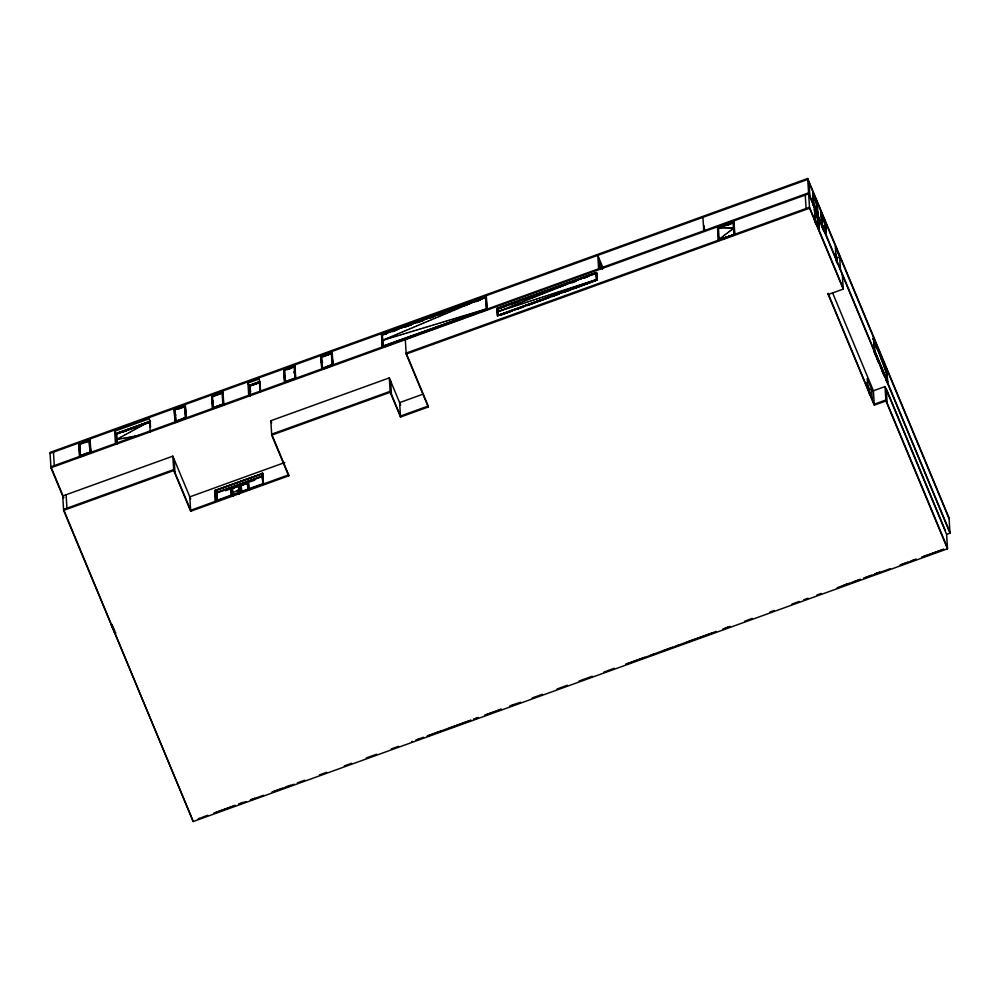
<?xml version="1.0" encoding="UTF-8"?>
<svg xmlns="http://www.w3.org/2000/svg" width="1000" height="1000" viewBox="0 0 1000 1000"><rect width="100%" height="100%" fill="white"/><g stroke="black" fill="none" stroke-linecap="round" stroke-linejoin="round"><path stroke-width="1.5" d="M80.35 448.988L79.312 449.988L80.425 450.2M80.388 455.925L79.575 444.15L89.663 440.087L89.887 440.725M175.725 414.5L174.675 415.5L175.8 415.712M175.675 421.238L185.275 417.762L184.488 406.05L185.25 406.238M213.287 400.925L212.25 401.912L213.363 402.137M222.925 404.387L222.05 392.463L222.825 392.663M250.625 390.4L249.587 391.4L250.7 391.613M285.225 381.375L284.913 382.388L295.637 378.4L295.062 366L283.762 370.087L284.538 382.35M294.012 372.975L295.05 371.975L293.938 371.763M322.45 361.45L321.413 362.45L322.537 362.663M718.675 240.275L717.7 227.738L733.625 221.975L734.587 234.525L718.675 240.275L719.112 239.262M719.513 238.962L720.175 238.463M720.575 238.15L721.237 237.65M721.65 237.35L722.3 236.85M722.712 236.537L723.363 236.05M723.775 235.738L724.425 235.238M724.837 234.925L725.487 234.438M725.9 234.125L726.55 233.625M726.963 233.325L727.613 232.825M728.025 232.512L728.675 232.025M729.087 231.713L729.737 231.213M730.15 230.9L730.8 230.413M731.213 230.1L731.862 229.6M732.275 229.3L732.925 228.8M733.35 228.487L734 227.987L733.312 227.975M237.3 490.775L237.975 490.363L237.275 490.45M118 438.663L116.325 439.588L118.038 439.263M118.513 438.387L119.338 437.938M119.862 437.663L120.675 437.212M121.2 436.938L122.013 436.488M122.537 436.2L123.362 435.763M123.875 435.475L124.7 435.025M125.213 434.75L126.037 434.3M126.55 434.025L127.375 433.575M127.888 433.3L128.713 432.85M129.225 432.575L130.05 432.125M130.562 431.838L131.387 431.4M131.9 431.112L132.725 430.662M133.238 430.387L134.062 429.938M134.575 429.663L135.4 429.212M135.912 428.938L136.738 428.488M137.25 428.2L138.075 427.762M138.588 427.475L139.412 427.025M139.938 426.75L140.75 426.3M141.275 426.025L142.088 425.575M142.613 425.3L143.438 424.85M143.95 424.562L144.775 424.125M145.287 423.837L146.113 423.387M146.625 423.113L147.45 422.663M147.963 422.388L148.787 421.938M149.3 421.662L150.35 421.85L117.912 433.575M147.637 423.2L150.338 421.725M383.05 340.1L381.962 340.55L383.05 340.225M383.6 339.862L384.5 339.487M385.05 339.263L385.938 338.888M386.5 338.65L387.388 338.275M387.95 338.038L388.837 337.663M389.4 337.425L390.288 337.05M390.85 336.812L391.737 336.438M392.3 336.213L393.188 335.838M393.75 335.6L394.637 335.225M395.2 334.988L396.087 334.613M396.65 334.375L397.537 334M398.1 333.775L398.988 333.4M399.55 333.162L400.438 332.788M401 332.55L401.887 332.175M402.45 331.938L403.338 331.562M403.9 331.325L404.787 330.95M405.35 330.725L406.238 330.35M406.788 330.112L407.688 329.738M408.237 329.5L409.137 329.125M409.688 328.888L410.588 328.512M411.138 328.275L412.038 327.9M412.587 327.675L413.488 327.3M414.038 327.062L414.938 326.688M415.487 326.45L416.388 326.075M416.938 325.838L417.837 325.462M418.387 325.238L419.288 324.862M419.837 324.625L420.725 324.25M421.287 324.012L422.175 323.638M422.738 323.4L423.625 323.025M424.188 322.788L425.075 322.413M425.637 322.188L426.525 321.812M427.088 321.575L427.975 321.2M428.537 320.962L429.425 320.588M429.988 320.35L430.875 319.975M431.438 319.75L432.325 319.363M432.887 319.137L433.775 318.762M434.338 318.525L435.225 318.15M435.788 317.913L436.675 317.538M437.238 317.3L438.125 316.925M438.688 316.7L439.575 316.325M440.125 316.087L441.025 315.712M441.575 315.475L442.475 315.1M443.025 314.862L443.925 314.488M444.475 314.25L445.375 313.875M445.925 313.65L446.825 313.275M447.375 313.038L448.275 312.663M448.825 312.425L449.725 312.05M450.275 311.812L451.175 311.438M451.725 311.212L452.625 310.837M453.175 310.6L454.062 310.225M454.625 309.988L455.513 309.613M456.075 309.375L456.962 309M457.525 308.762L458.413 308.387M458.975 308.163L459.862 307.787M460.425 307.55L461.312 307.175M461.875 306.938L462.762 306.562M463.325 306.325L464.212 305.95M464.775 305.712L465.662 305.338M466.225 305.113L467.113 304.738M467.675 304.5L468.562 304.125M469.125 303.888L470.012 303.512M470.575 303.275L471.463 302.9M472.025 302.675L472.912 302.3M473.462 302.062L474.363 301.688M474.913 301.45L475.812 301.075M476.362 300.837L477.262 300.462M477.812 300.225L478.713 299.85M479.263 299.625L480.163 299.25M480.712 299.012L481.613 298.637M482.163 298.4L483.062 298.025M483.612 297.787L484.513 297.413M485.062 297.175L486.175 297.325M476.2 301.525L480.475 299.725M198.388 818.763L199.288 818.388M412.5 741.388L411.587 741.525M843.275 585.55L842.387 585.925L858.337 580.25M845.288 584.7L846.175 584.325M498.488 311.413L497.275 311.887L498.488 311.5M499.95 310.837L499.05 311.188L499.95 311.012M500.513 310.613L501.4 310.25M501.962 310.025L502.863 309.675M503.425 309.45L504.325 309.088M504.888 308.875L505.788 308.512M506.35 308.288L507.25 307.938M507.812 307.712L508.713 307.35M509.263 307.125L510.163 306.775M510.725 306.55L511.625 306.2M512.188 305.975L513.088 305.613M513.65 305.387L514.55 305.038M515.112 304.812L516.013 304.45M516.575 304.237L517.475 303.875M518.025 303.65L518.925 303.3M519.487 303.075L520.388 302.712M520.95 302.5L521.85 302.137M522.413 301.913L523.312 301.562M523.875 301.337L524.775 300.975M525.337 300.75L526.237 300.4M526.788 300.175L527.688 299.825M528.25 299.6L529.15 299.237M529.712 299.012L530.612 298.663M531.175 298.438L532.075 298.075M532.638 297.863L533.538 297.5M534.1 297.275L534.987 296.925M535.55 296.7L536.45 296.337M537.013 296.125L537.913 295.763M538.475 295.538L539.375 295.188M539.938 294.962L540.837 294.6M541.4 294.375L542.3 294.025M542.863 293.8L543.75 293.45M544.312 293.225L545.212 292.863M545.775 292.638L546.675 292.288M547.238 292.062L548.138 291.7M548.7 291.488L549.6 291.125M550.163 290.9L551.062 290.55M551.625 290.325L552.513 289.962M553.075 289.738L553.975 289.387M554.538 289.163L555.438 288.812M556 288.587L556.9 288.225M557.463 288L558.362 287.65M558.925 287.425L559.825 287.062M560.388 286.85L561.275 286.488M561.838 286.262L562.737 285.912M563.3 285.688L564.2 285.325M564.763 285.113L565.662 284.75M566.225 284.525L567.125 284.175M567.688 283.95L568.587 283.587M569.15 283.363L570.037 283.012M570.6 282.787L571.5 282.438M572.062 282.213L572.962 281.85M573.525 281.625L574.425 281.275M574.987 281.05L575.887 280.688M576.45 280.475L577.35 280.113M577.9 279.887L578.8 279.538M579.362 279.312L580.262 278.95M580.825 278.738L581.725 278.375M582.288 278.15L583.188 277.8M583.75 277.575L584.65 277.213M585.212 276.988L586.112 276.637M586.663 276.413L587.562 276.062M588.125 275.837L589.025 275.475M589.587 275.25L590.487 274.9M591.05 274.675L591.95 274.312M592.513 274.1L593.413 273.738M593.975 273.512L594.875 273.163M595.425 272.938L596.325 272.575L596.725 275.875M572.137 282.787L576.45 281.075M583.625 278.225L587.938 276.512M947.062 534.237L950 533.175L949.038 517.85L807.675 178.487L50 452.438L50.963 467.762L63.537 497.962M50.062 453.375L807.738 179.438L949.1 518.787M80.45 456.075L80.237 455.562C95.838 450.3 91.825 451.637 79.9 456.512L78.938 443.975L89.663 440.087L90.638 452.638L89.775 440.35M175.162 421.775L174.3 409.487L185.037 405.613L186 418.15L185.138 405.863M212.738 408.188L211.875 395.9L222.6 392.025L223.575 404.575L222.8 403.95M294.9 366.6L294.675 365.962L283.938 369.85L284.7 381.875L295.65 378.512M321.9 368.725L321.037 356.438L331.887 352.938M382.175 347.05L381.587 334.538L485.962 296.8L486.925 309.35L482.5 310.688M115.45 443.488L114.675 431.225L149.425 418.663L150.275 431.912M248.725 395.3L247.95 383.038L259.25 378.95L260.087 392.212M381.413 334.787L486.337 296.85L487.325 309.625M174.95 409.675L184.55 406.2M212.512 396.087L222.113 392.625M294.188 366.562L283.938 369.85L284.163 370.487M321.675 356.625L331.763 352.55L332.738 365.1L331.875 352.812M485.475 297.4L382.238 334.725L382.962 346.287L486.2 308.962L485.625 297.762M79.662 444.363L89.262 440.887M176.4 409.387L184.975 406.35M212.375 396.438L222.2 392.825M284.675 370.238L294.275 366.763M322.987 356.438L330 353.85M444.963 312.35L381.7 334.913L382.45 346.825M447.75 311.275L485.562 297.613L486.012 304.837M85.213 442.537L87.963 441.538M179.213 408.55L184.488 406.05M287.488 369.4L294.125 366.4L295 378.325M323.2 356.488L330.062 354.012M386.75 333.512L382.175 334.575L383.113 346.65M392.562 331.413L396.925 329.837M404.2 327.2L411.463 324.575M417.287 322.475L423.1 320.375M428.913 318.263L433.275 316.688M439.087 314.587L444.913 312.488M453.638 309.325L458 307.75M463.812 305.65L469.625 303.55M475.45 301.45L479.8 299.862M179.275 408.7L185.087 406.6M212.488 396.7L221.2 393.55M287.462 369.588L291.812 368.013M323.1 356.7L328.913 354.6M386.587 333.75L382.1 335.075M392.438 331.637L396.825 330.05M404.137 327.4L411.438 324.762M417.287 322.65L423.137 320.538M428.988 318.412L433.375 316.837M439.225 314.713L445.075 312.6M453.837 309.438L458.225 307.85M464.075 305.738L469.925 303.612M475.775 301.5L480.163 299.913M116.587 443.913L115.938 433.575L150.125 421.213L150.5 427.225M249.975 396.075L249.213 385.387L259.938 381.5M150.5 421.25L115.763 433.812L116.325 442.887M258.913 382.05L249.025 385.625L249.688 396.188M116.05 433.825L150.225 421.475M249.312 385.65L260.05 381.763M117.587 433.575L149.725 422.013M250.763 385.412L260.15 382.025M116.45 434.1L115.938 433.575M250.65 385.637L258.238 382.962M122.4 432.25L126.788 430.662M129.713 429.6L137.012 426.962M144.325 424.325L150.062 421.95M251.275 385.65L257.087 383.55M602.525 268.812L599.087 260.963L602.35 269.05M599.325 261.725L599.975 268.675M382.9 346.125L486.35 309.325M80.3 455.712L89.9 452.238M213.238 407.65L222.838 404.175M285.312 381.587L294.913 378.113M322.413 368.175L332.013 364.712L331.438 353.512M90.425 452.113L79.9 456.512M223.363 404.05L212.625 407.938L223.562 404.45M486.925 309.35L382.562 347.088M185.225 417.525L175.275 422.038L186 418.038M331.962 364.475L322.013 368.988L332.738 364.988M384.012 346.562L393.075 343.162M395.613 342.375L403.3 339.462M406.225 338.413L428.95 330.312M431.087 329.425L439.85 326.25M441.987 325.6L465.188 317.213M467.638 316.212L475.337 313.55M477.863 312.512L486.925 309.237M86.1 454.45L80.175 456.3M180.012 420.5L175.55 421.812M216.125 407.438L213.113 408.225M219.037 406.388L223.287 404.55M288.2 381.375L285.188 382.175M291.112 380.325L295.363 378.5M331.1 365.875L322.287 368.762M384.412 346.6L393.175 343.425M396.1 342.375L403.413 339.725M406.337 338.675L428.263 330.737M431.188 329.688L439.963 326.512M442.887 325.45L464.812 317.525M467.738 316.462L475.05 313.825M479.438 312.238L486.637 309.337M81.15 456.488L85.388 454.95M186.388 418.188L185.413 405.65L174.125 409.725L175.113 422.512L179.338 420.988M219.737 406.375L223.975 404.85M332.938 362.188L333.137 365.375L332.15 352.587L320.85 356.675L321.838 369.462L331.725 365.887M385.312 346.512L392.6 343.875M407.175 338.612L417.375 334.925M421.75 333.338L429.038 330.7M431.95 329.65L439.237 327.013M443.6 325.438L464.012 318.062M468.375 316.475L475.662 313.837M481.5 311.737L485.875 310.15M50.963 467.762L808.637 193.825L950 533.175M817.812 215.037L817.025 202.25L812.85 192.913M717.8 227.987L733.725 222.237M718.425 228.125L733.225 222.775M718.2 228.263L721 227.262M726.562 225.362L733.075 222.413L733.863 234.125M496.875 308.712L596.712 272.613L597.163 279.7L497.325 315.788L497.05 308.475L596.325 272.575L596.862 279.675M718.312 228.525L721.1 227.512M726.688 225.5L730.875 223.988M595.85 273.175L497.7 308.663L498.1 315.025M499.012 308.488L595.925 273.387M499.125 308.738L505.175 306.375M510.737 304.538L518.362 301.613M524.212 299.488L530.075 297.375M535.413 295.625L541.213 293.525M546.188 291.55L552.05 289.425M557.188 287.75L565.9 284.6M571.087 282.538L576.95 280.425M582.812 278.3L587.663 276.725M593.062 274.6L595.775 273.025L596.25 279.538M498.25 315.387L596.4 279.9M573.612 288.387L596.975 279.938L497.7 315.825M498.188 315.238L596.325 279.75M499.162 315.3L512.3 310.55M515.225 309.5L523.975 306.325M526.9 305.275L548.8 297.35M551.712 296.3L559.012 293.663M561.938 292.6L570.7 289.438M499.538 315.35L512.6 310.625M515.5 309.575L524.212 306.425M527.112 305.375L548.888 297.5M551.8 296.45L559.05 293.825M563.413 292.25L570.662 289.625M573.562 288.575L596.688 279.925M500.475 315.25L512.212 311M516.625 309.413L523.962 306.75M526.9 305.688L548.925 297.725M551.862 296.663L559.2 294.012M563.6 292.425L570.95 289.762M573.888 288.7L597.362 279.975M816.95 202.75L817.412 214.762M813.587 204.7L812.913 204.65M813.138 205.162L813.875 204.725L817.6 208.55L817.15 206.95M718.45 239.762L734.587 234.525M718.562 240.025L734.587 234.4M722.625 239.262L726.75 237.775M871.85 391.337L885.025 386.575L946.612 534.4L947.513 548.787L193.225 821.513L63.625 510.363L62.713 495.975L172.838 456.163L173.75 470.55L190.7 511.25L288.688 475.825L271.725 435.125L270.825 420.737L389.312 377.887L390.213 392.275L400.525 417.013L428.263 406.987L406.2 354.038L809.55 208.212L807.675 178.487M814.325 209.35L815.1 209.925M814.55 210.113L815.288 221.663M817.75 213.812L816.625 202.4M826.312 235.463L825.525 222.675L821.625 213.113L821.263 216.438M817.788 217.875L819.15 230.463M818 218.275L818.562 217.963L813.688 206.5M816.05 224.387L814.7 221.337L815.35 221.163L814.488 208.875L818.375 218.2M814.9 221.625L815.65 221.175L818.938 223.975L818.662 222.987M825.525 222.675L825.138 225.763M825.163 223.162L825.925 235.188M825.65 227.375L826.1 228.962L822.387 225.138L821.637 225.588L823.863 230.912M822.025 225.625L821.862 213.863L822.337 216.588M818.75 230.188L818.562 217.963M63.625 510.363L173.75 470.55M271.725 435.125L390.213 392.275M422.975 394.175L399.613 402.625L400.525 417.013M836.263 257.8L837.138 262.787M835.275 253.663L837.025 257.875L835.25 255.275M836.275 258.325L839.675 257.1L835.35 246.737L836.125 259M284.862 462.5L189.8 496.863L190.7 511.25M215.45 500.863L214.737 490.575L262.812 473.425L263.438 483.512L215.45 500.863L215.538 490.812M262.812 473.425L214.737 490.575M215.25 490.8L262.4 473.75L263.025 483.663M263.2 475.675L216.05 492.713L216.238 495.688M216.688 493.913L217.213 501.15L216.513 492.738L230.763 487.738L231.213 488.8M231.688 495.775L231.163 487.45L248.113 481.325L248.6 482.512M262.812 476.15L248.562 481.15L249.175 489.575M216.612 492.987L230.812 487.863M248.663 481.4L262.863 476.275M231.312 487.812L239.788 484.75L240.125 485.575M225.475 490.737L247.975 482.537M250.375 481.737L254.762 480.15M247.525 483L231.663 488.638L231.163 487.45M241.175 485.363L247.438 483.25M246.262 483.837L241.112 485.225L241.55 492.137M237.975 490.363L233.762 492.225M190.65 510.312L288.625 474.888L288.688 475.825M885.025 386.575L885.938 400.962L874.3 405.163L828.213 294.513L843.225 289.075L842.325 274.688M886.712 370.025L873.45 338.188L872.9 338.625M873.288 338.9L873.838 338.462L874.175 339.375M873.562 338.675L874.562 341.838M873.512 339.412L886.688 369.5L887.487 382.287L885.763 379.725M878.838 363.113L873.65 350.65L874.312 350.475M873.85 350.938L874.6 350.487L873.838 338.462M115.55 632.463L115.787 633.225M114.612 630.9L111.35 624.625L114.825 633.15L115.375 632.712M885.95 369.95L886.888 369.787L887.65 381.812L886.688 381.737M867.85 388.475L867.225 378.562L871.538 388.925L868.05 390.05L869.287 389.462L866.45 382.65M874.875 573.85L879.237 572.263M203.312 816.838L207.85 815.263M214.05 813.012L235.312 805.263M238.888 803.913L243.238 802.337M250.4 799.875L254.875 798.25M272.238 791.862L282.575 788.238M286.225 786.862L290.587 785.275M297.362 782.887L304.7 780.238M319.375 774.938L326.712 772.288M344.325 765.913L351.662 763.263M366.337 757.95L376.613 754.237M391.287 748.938L398.625 746.287M416.225 739.912L423.562 737.262M427.262 735.925L437.463 732.237M438.237 731.963L448.512 728.238M449.137 728.025L462.25 723.275M463.062 722.913L470.525 720.288M473.913 719.062L478.288 717.475M484.888 715.025L495.475 711.263M496.525 710.825L500.887 709.237M510.1 705.85L520.425 702.25M532.163 698L542.438 694.287M557.112 688.975L567.375 685.263M579.125 681.025L592.325 676.25M604.062 672L614.338 668.288M625.887 664.112L639.288 659.262M639.913 658.975L644.837 657.262M651.025 655.025L672.537 647.237M675.975 646L686.25 642.288M687.062 641.875L697.325 638.288M697.987 638.05L716.287 631.425M722.938 629.025L730.275 626.375M744.95 621.062L752.288 618.413M769.887 612.05L774.3 610.45M791.9 604.087L799.237 601.438M803.637 599.837L808.05 598.25M816.85 595.062L821.25 593.475M837.163 587.725L849.3 583.337M853.125 581.888L860.4 579.263M863.875 578.062L871.275 575.262M874.938 574L879.95 572.25M900.325 564.888L907.625 562.25M911.3 560.85L915.675 559.275M922.025 556.925L932.4 553.288M933.125 552.962L943.312 549.288M198.388 818.85L202.738 817.275M214.338 813.088L233.188 806.275M238.988 804.175L246.238 801.55M250.588 799.975L263.637 795.263M272.337 792.113L294.088 784.25M415.962 740.188L420.312 738.612M427.562 736L440.613 731.275M449.312 728.138L471.062 720.275M473.963 719.225L478.312 717.65M485.562 715.025L501.512 709.262M510.213 706.112L514.562 704.538M626.275 664.15L655.275 653.662M662.525 651.05L678.475 645.275M687.175 642.138L713.275 632.7M723.425 629.025L727.775 627.45M864.137 578.15L890.238 568.713M900.387 565.037L916.338 559.275M922.138 557.175L943.888 549.312M500.525 310.837L501.425 310.538M501.987 310.35L502.887 310.062M503.45 309.875L504.363 309.575M504.925 309.4L505.825 309.1M506.388 308.913L507.287 308.625M507.85 308.438L508.762 308.137M509.325 307.962L510.225 307.663M510.788 307.475L511.688 307.188M512.25 307L513.162 306.712M513.725 306.525L514.625 306.225M515.188 306.05L516.087 305.75M516.65 305.562L517.562 305.275M518.125 305.087L519.025 304.788M519.587 304.613L520.487 304.312M521.05 304.125L521.962 303.837M522.525 303.65L523.425 303.35M523.987 303.175L524.888 302.875M525.45 302.688L526.362 302.4M526.925 302.213L527.825 301.925M528.387 301.737L529.288 301.438M529.85 301.262L530.763 300.963M531.325 300.775L532.225 300.487M532.788 300.3L533.688 300M534.25 299.825L535.163 299.525M535.725 299.337L536.625 299.05M537.188 298.863L538.088 298.575M538.65 298.387L539.562 298.087M540.125 297.9L541.025 297.613M541.587 297.425L542.487 297.137M543.05 296.95L543.962 296.65M544.525 296.475L545.425 296.175M545.988 295.988L546.888 295.7M547.45 295.512L548.362 295.212M548.925 295.038L549.825 294.738M550.388 294.55L551.287 294.262M551.85 294.075L552.762 293.788M553.325 293.6L554.225 293.3M554.788 293.113L555.688 292.825M556.25 292.638L557.163 292.35M557.725 292.162L558.625 291.863M559.188 291.688L560.087 291.388M560.65 291.2L561.562 290.912M562.125 290.725L563.025 290.425M563.587 290.25L564.487 289.95M565.05 289.762L565.962 289.475M566.525 289.288L567.425 289M567.987 288.812L568.888 288.512M569.45 288.325L570.363 288.038M570.925 287.85L571.825 287.562M572.388 287.375L573.288 287.075M573.862 286.9L574.763 286.6M575.325 286.413L576.225 286.125M576.788 285.938L577.688 285.637M578.263 285.462L579.163 285.163M579.725 284.975L580.625 284.688M581.188 284.5L582.087 284.212M582.663 284.025L583.562 283.725M584.125 283.55L585.025 283.25M585.588 283.062L586.487 282.775M587.062 282.587L587.962 282.288M588.525 282.113L589.425 281.812M589.987 281.625L590.887 281.337M591.462 281.15L592.362 280.85M592.925 280.675L593.825 280.375M594.388 280.188L595.288 279.9M595.862 279.713L596.763 279.425M591.038 281.875L596.962 279.7M383.612 340.062L384.513 339.787M385.075 339.613L385.975 339.338M386.538 339.175L387.438 338.9M388 338.725L388.888 338.462M389.45 338.288L390.35 338.013M390.913 337.85L391.812 337.575M392.375 337.4L393.275 337.137M393.837 336.962L394.738 336.688M395.3 336.525L396.188 336.25M396.75 336.075L397.65 335.8M398.212 335.637L399.113 335.363M399.675 335.188L400.575 334.925M401.138 334.75L402.038 334.475M402.6 334.312L403.488 334.038M404.05 333.862L404.95 333.6M405.513 333.425L406.413 333.15M406.975 332.987L407.875 332.713M408.438 332.537L409.338 332.262M409.9 332.1L410.788 331.825M411.35 331.65L412.25 331.388M412.812 331.213L413.713 330.938M414.275 330.775L415.175 330.5M415.737 330.325L416.637 330.062M417.2 329.888L418.088 329.613M418.65 329.45L419.55 329.175M420.112 329L421.012 328.725M421.575 328.562L422.475 328.288M423.038 328.113L423.938 327.85M424.5 327.675L425.387 327.4M425.95 327.238L426.85 326.962M427.413 326.788L428.312 326.525M428.875 326.35L429.775 326.075M430.337 325.913L431.238 325.637M431.8 325.462L432.688 325.2M433.25 325.025L434.15 324.75M434.712 324.588L435.613 324.312M436.175 324.137L437.075 323.862M437.638 323.7L438.537 323.425M439.1 323.25L439.988 322.987M440.55 322.812L441.45 322.537M442.013 322.375L442.912 322.1M443.475 321.925L444.375 321.662M444.938 321.488L445.838 321.213M446.4 321.05L447.287 320.775M447.85 320.6L448.75 320.325M449.312 320.163L450.213 319.887M450.775 319.713L451.675 319.45M452.238 319.275L453.137 319M453.7 318.837L454.588 318.562M455.15 318.387L456.05 318.125M456.613 317.95L457.512 317.675M458.075 317.512L458.975 317.238M459.538 317.062L460.438 316.788M461 316.625L461.887 316.35M462.45 316.175L463.35 315.912M463.913 315.738L464.812 315.462M465.375 315.3L466.275 315.025M466.838 314.85L467.738 314.587M468.3 314.413L469.188 314.137M469.75 313.975L470.65 313.7M471.213 313.525L472.113 313.25M472.675 313.087L473.575 312.812M474.137 312.65L475.037 312.375M475.6 312.2L476.488 311.925M477.05 311.762L477.95 311.488M478.512 311.312L479.412 311.05M479.975 310.875L480.875 310.6M481.438 310.438L482.337 310.163M482.9 309.988L483.787 309.725M484.35 309.55L485.25 309.275M485.812 309.113L486.712 308.837M726.862 627.638L727.763 627.375M118.562 439.175L119.412 439.012M119.938 438.925L120.775 438.762M121.3 438.663L122.15 438.512M122.675 438.413L123.513 438.263M124.038 438.162L124.887 438.013M125.412 437.912L126.25 437.762M126.775 437.663L127.625 437.512M128.15 437.413L128.988 437.262M129.512 437.163L130.35 437.013M130.887 436.912L131.725 436.75M132.25 436.662L133.088 436.5M133.613 436.413L134.462 436.25M134.987 436.163L135.825 436M136.35 435.9L137.2 435.75M137.725 435.65L138.562 435.5M139.088 435.4L139.938 435.25M718.388 227.738L717.925 228.363M718.812 227.75L719.5 227.763M719.925 227.763L720.612 227.775M721.038 227.787L721.725 227.8M722.163 227.8L722.85 227.812M723.275 227.825L723.962 227.838M724.388 227.838L725.075 227.85M725.5 227.85L726.188 227.862M726.612 227.875L727.3 227.887M727.738 227.887L728.413 227.9M728.85 227.913L729.538 227.925M729.963 227.925L730.65 227.938M731.075 227.95L731.762 227.95M732.188 227.963L732.875 227.975M717.913 228.25L720.875 228.3M874.912 351.112L874.6 350.487L887.65 381.812M886.65 374.562L887.275 375.8L886.612 373.975M817.038 202.775L812.725 192.413L813.688 205.15M825.55 223.2L821.225 212.838L821.438 225.3L824.137 231.775M812.962 193.588L816.1 201.137M821.462 214L825.125 222.812L825.312 225.7M873.675 339.363L886.3 369.65L887.025 381.2M813.225 194.6L814.362 197.425M821.175 213.688L822.188 225.562M823.4 219.013L824.513 221.688M875.312 343.75L877.475 348.837M878.312 350.962L879.513 353.837M880.387 355.85L882.525 361.05M883.312 362.85L884.475 365.65M875.45 344.75L877.2 348.95M880.7 357.35L881.862 360.15M835.612 255.138L836.85 258.125M835.387 255.225L836.438 257.738M813.875 204.725L817.975 214.562M822.387 225.138L826.488 234.988M826.087 234.288L822.412 225.475L821.625 213.113M887.25 381.125L874.638 350.838L874.075 339.212M949.938 532.238L808.575 192.875L50.9 466.825L63.75 497.65M874.438 352.337L876.188 356.538M877.35 359.338L879.1 363.537M880.275 366.337L884.35 376.138M882.3 371.425L884.038 375.575M814.725 210.05L817.962 217.812M886.5 389.288L945.35 530.575M815.65 221.175L819.312 229.988M819.038 230.087L815.362 221.275L814.613 209.25M843.175 288.137L809.488 207.262L406.15 353.1L428.425 406.587M809.55 208.212L843.225 289.075M947.463 547.85L885.875 400.012L874.163 404.25L828.05 293.337M885.938 400.962L947.513 548.787M832.6 292.85L873.4 390.775L874.3 405.163M867.3 384.5L869.45 389.688L869.812 395.425M867.312 387.038L872.163 398.837L871.538 388.925M733.625 221.975L733.838 222.613M734.013 234.488L719.225 239.838M718.487 228.287L719.075 239.475M718.5 240.763L717.513 227.975L734 222.013L734.775 234.275M602.663 267.1L597.775 255.35L598.625 268.788M497.85 309.025L498.038 314.875M497.05 308.475L497.275 309.113M389.312 377.887L400.712 405.262M332.163 365.075L322.562 368.537M321.825 356.987L322.488 368.387M321.037 356.438L321.262 357.075M295.062 378.475L285.462 381.95L284.738 370.4M270.825 420.737L271.688 422.8M288.938 475.637L271.675 434.175L390.163 391.337L400.462 416.075L428.2 406.037L428.263 406.987M250 385.938L250.487 395.688M249.213 385.387L249.425 385.9M247.95 383.038L249.237 386.15M263.438 483.512C261.588 478.075 261.925 462.825 262.738 483.762M222.05 392.463L212.45 395.938L213.325 407.85M223 404.538L213.388 408.013M211.875 395.9L212.087 396.538M247.5 483.387L247.875 490.163M238.863 486.037L239.213 493.925M232.65 488.288L233 496.175M185.425 418.125L175.825 421.6M216.513 492.738L217.438 500.737M215.675 491.838L216.537 493.913M175.1 410.037L175.763 421.438M174.3 409.487L174.525 410.125M172.838 456.163L190.7 499.038M190.963 511.062L173.688 469.6L63.562 509.425L193.225 821.513M116.737 434.113L117.312 444.075M114.675 431.225L115.975 434.325M89.325 441.05L90.05 452.6M79.725 444.525L80.237 455.562M111.812 624.275L114.688 631.188M874.375 339.938L874.7 340.85M874.912 341.425L875.238 342.325M875.438 342.9L875.763 343.812M875.975 344.375L876.3 345.288M876.5 345.863L876.825 346.775M877.038 347.337L877.362 348.25M877.562 348.812L877.9 349.725M878.1 350.3L878.425 351.213M878.637 351.775L878.962 352.688M879.163 353.263L879.488 354.162M879.7 354.738L880.025 355.65M880.225 356.213L880.55 357.125M880.763 357.7L881.087 358.6M881.287 359.175L881.625 360.087M881.825 360.65L882.15 361.562M882.362 362.137L882.688 363.05M882.887 363.612L883.213 364.525M883.425 365.1L883.75 366M883.95 366.575L884.275 367.488M884.488 368.05L884.812 368.963M885.013 369.538L885.35 370.438M885.55 371.012L885.875 371.925M886.075 372.488L886.413 373.4M873.275 338.663L876.888 348.713M835.487 257.113L835.713 257.913M835.863 258.412L836.087 259.212M836.225 259.713L836.45 260.5M836.587 261L836.812 261.8M821.988 214.4L822.212 215.2M822.362 215.7L822.588 216.5M822.725 217L822.95 217.8M823.088 218.3L823.312 219.088M823.462 219.587L823.688 220.387M823.825 220.888L824.05 221.688M824.188 222.188L824.412 222.987M824.562 223.475L824.788 224.275M824.925 224.775L825.15 225.575M825.288 226.075L825.512 226.875M813.487 193.988L813.713 194.788M813.85 195.287L814.075 196.088M814.225 196.575L814.45 197.375M814.587 197.875L814.812 198.675M814.95 199.175L815.175 199.975M815.312 200.475L815.55 201.262M815.688 201.762L815.913 202.562M816.05 203.062L816.275 203.863M816.413 204.363L816.637 205.162M816.787 205.662L817.013 206.45M815.238 210.4L815.438 211.175M815.575 211.663L815.788 212.438M815.925 212.925L816.125 213.7M816.263 214.175L816.475 214.95M816.6 215.438L816.812 216.213M816.95 216.688L817.163 217.463M817.288 217.95L817.5 218.725M817.638 219.213L817.85 219.988M817.975 220.463L818.188 221.238M818.325 221.725L818.538 222.5M817.562 221.213L818.375 224.175M113.238 627.35L113.45 628.125M113.925 629.862L114.138 630.638M114.262 631.125L114.475 631.888M886.525 369.562L887.362 381.912M886.325 389.675L887.175 403.125M873.45 338.188L874.4 350.913M869.287 389.462L869.638 395.012M839.675 257.1L840.438 269.363M837.025 257.875L837.312 262.45M836.475 258.2L836.75 262.65M836.45 259.413L836.637 262.362M825.362 222.738L826.2 235.087M825.5 228.588L825.863 234.375M828.15 293.562L828.213 294.513M820.662 213.038L820.863 216.225M818.188 217.738L818.913 229.288M818.05 219.262L818.325 223.6M818.512 226.488L818.688 229.375M816.85 202.312L817.575 213.875L813.913 205.062L813.125 192.688M817.887 219.325L818.15 223.663M814.887 209.15L815.675 221.525M814.887 218.25L815.075 221.388M814.5 218.162L814.7 221.337M812.938 198.912L813.213 203.325M812.55 198.75L812.825 203.175M809.025 182.55L809.875 195.987M805.25 195.05L806.1 208.487M733.487 227.113L733.95 234.338M704.2 225.912L704.475 230.225M702.925 217.338L703.763 230.775M599.3 260.887L599.812 268.888M599.062 258.463L599.725 268.913M596.938 273.375L597.112 276.012M497.163 308.738L497.6 315.575M405.3 339.65L406.2 354.038M390.613 381L391.45 394.45M294.675 365.962L295.538 378.25M284.05 370.1L284.913 382.388M260.05 383.188L260.5 390.412M262.725 473.225L263.375 484.438M250.087 391.812L250.275 394.762M249.8 391.912L249.988 394.862M248.463 482.562L231.513 488.7M248.113 481.325L248.625 489.65M241.225 485.487L241.575 491.025M239.963 485.163L240.425 492.55M239.788 484.75L240.25 492.137M238.75 485.775L239.262 494.075M231.75 490.025L232.013 494.188M231.6 490.075L231.775 492.85M230.712 487.612L231.325 496.025M223.75 404.325L222.987 392.062L211.688 396.15L212.463 408.413M216.863 501.125L216.337 492.738L215.312 490.613L215.875 500.712M185.925 410.825L186.112 413.775M175.55 417.262L175.738 420.15M174.137 459.263L174.988 472.713M116.163 434.087L116.538 440.1M91.013 452.675L90.05 440.125L78.75 444.212L79.525 456.475M89.175 440.688L89.987 452.45M66.1 494.75L66.95 508.2M53.45 452.15L54.3 465.6"/></g></svg>
